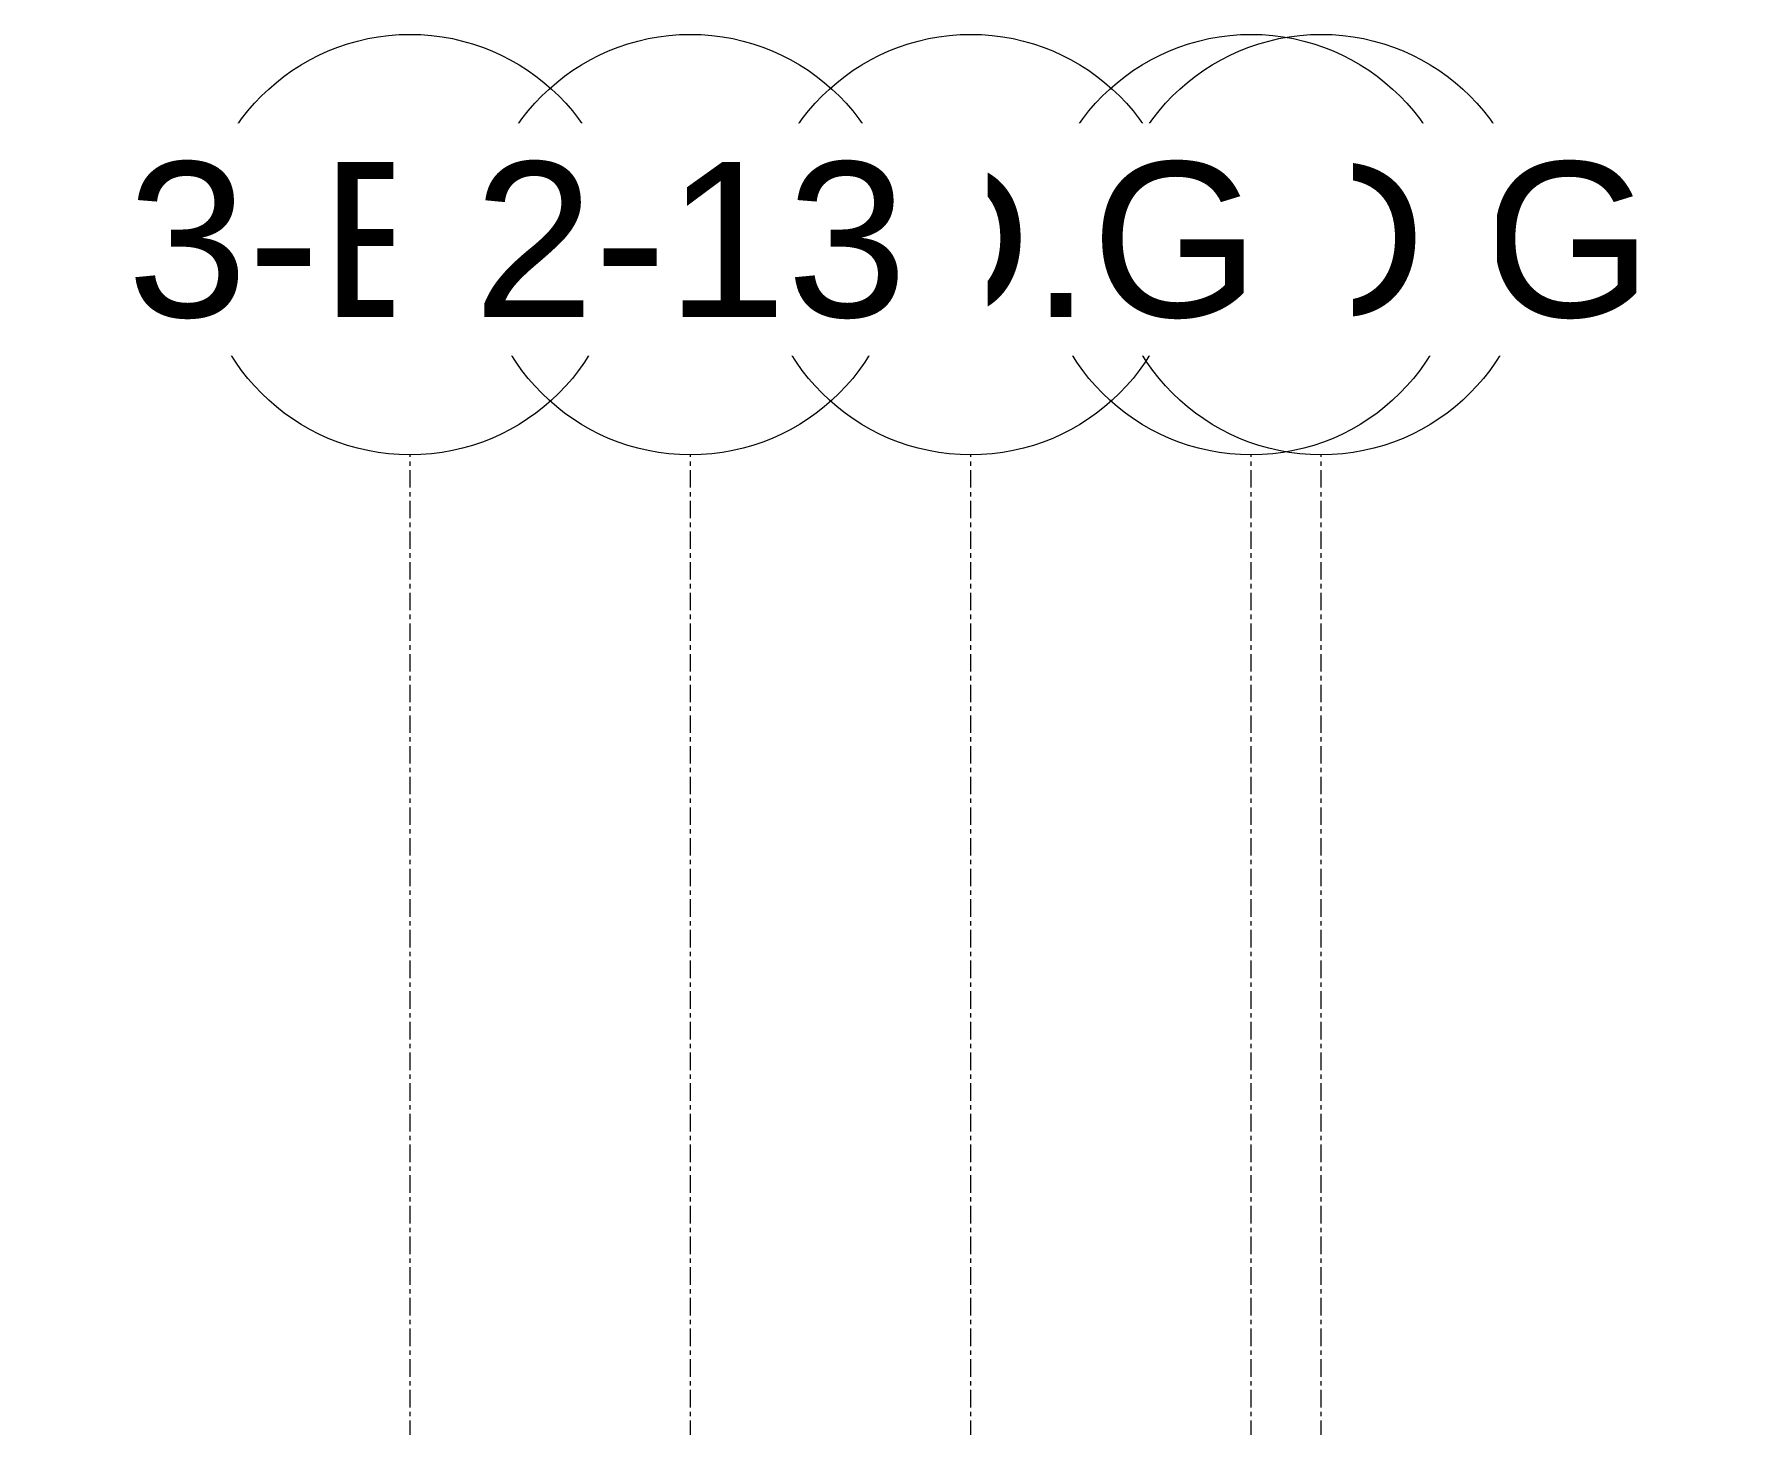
# Model space of a CAD drawing. Header units: inches. Extents: x 22713 to 23708, y -61 to 513.
# Drawn here: x 23405.09 to 23454.17, y 402.38 to 442.05 of the extents above; entities that cross this region are included whole.
import ezdxf

# ---------------------------------------------------------------- set-up
doc = ezdxf.new("R2010")
doc.units = ezdxf.units.IN
doc.header["$MEASUREMENT"] = 0
doc.linetypes.add('Grid Line 1_2_', pattern=[0.875, 0.5, -0.125, 0.125, -0.125])
doc.layers.add('S-GRID', color=1, linetype='Continuous', lineweight=9)
doc.layers.add('S-GRID-IDEN', color=1, linetype='Continuous', lineweight=9)
doc.styles.add('Arial_1', font='arial.ttf', dxfattribs={"height": 4.425898})

# ---------------------------------------------------------------- blocks, each defined once
blk = doc.blocks.new('Grid - Grid Head - Circle-14747-Section 13 - Callout 1')
at = {"layer": 'S-GRID-IDEN'}
blk.add_circle((-22807.39, 436.051), 6, dxfattribs=at)

msp = doc.modelspace()

# ---------------------------------------------------------------- linework, layer by layer
at = {"layer": 'S-GRID', "linetype": 'Grid Line 1_2_'}
for p, q in [((23415.808, -54.759), (23415.808, 430.051)), ((23423.808, -54.759), (23423.808, 430.051)), ((23423.808, -54.759), (23423.808, 430.051)), ((23431.808, -54.759), (23431.808, 430.051)), ((23431.808, -54.759), (23431.808, 430.051)), ((23439.808, -54.759), (23439.808, 430.051)), ((23441.808, -54.759), (23441.808, 430.051))]:
    msp.add_line(p, q, dxfattribs=at)

# ---------------------------------------------------------------- block references
at = {"layer": 'S-GRID-IDEN'}
msp.add_blockref('Grid - Grid Head - Circle-14747-Section 13 - Callout 1', (46223.198, 0), dxfattribs=at)

# ---------------------------------------------------------------- next in the draw order: texts
at = {"layer": 'S-GRID-IDEN', "insert": (23415.807, 438.41), "char_height": 4.4259, "width": 19.224, "attachment_point": 2, "line_spacing_factor": 0.938532, "style": 'Arial_1', "bg_fill": 3, "box_fill_scale": 1.25, "bg_fill_color": 0, "bg_fill_transparency": 0}
msp.add_mtext('3-E.G', dxfattribs=at)

# ---------------------------------------------------------------- next in the draw order: block references
at = {"layer": 'S-GRID-IDEN'}
msp.add_blockref('Grid - Grid Head - Circle-14747-Section 13 - Callout 1', (46231.198, 0), dxfattribs=at)

# ---------------------------------------------------------------- next in the draw order: texts
at = {"layer": 'S-GRID-IDEN', "insert": (23423.807, 438.41), "char_height": 4.4259, "width": 11.448, "attachment_point": 2, "line_spacing_factor": 0.938532, "style": 'Arial_1', "bg_fill": 3, "box_fill_scale": 1.25, "bg_fill_color": 0, "bg_fill_transparency": 0}
msp.add_mtext('3-E', dxfattribs=at)

# ---------------------------------------------------------------- next in the draw order: block references
at = {"layer": 'S-GRID-IDEN'}
msp.add_blockref('Grid - Grid Head - Circle-14747-Section 13 - Callout 1', (46239.198, 0), dxfattribs=at)

# ---------------------------------------------------------------- next in the draw order: texts
at = {"layer": 'S-GRID-IDEN', "insert": (23431.807, 438.41), "char_height": 4.4259, "width": 14.742, "attachment_point": 2, "line_spacing_factor": 0.938532, "style": 'Arial_1', "bg_fill": 3, "box_fill_scale": 1.25, "bg_fill_color": 0, "bg_fill_transparency": 0}
msp.add_mtext('1-13', dxfattribs=at)

# ---------------------------------------------------------------- next in the draw order: block references
at = {"layer": 'S-GRID-IDEN'}
msp.add_blockref('Grid - Grid Head - Circle-14747-Section 13 - Callout 1', (46249.198, 0), dxfattribs=at)

# ---------------------------------------------------------------- next in the draw order: texts
at = {"layer": 'S-GRID-IDEN', "insert": (23441.807, 438.41), "char_height": 4.4259, "width": 22.518, "attachment_point": 2, "line_spacing_factor": 0.938532, "style": 'Arial_1', "bg_fill": 3, "box_fill_scale": 1.25, "bg_fill_color": 0, "bg_fill_transparency": 0}
msp.add_mtext('1-13.G', dxfattribs=at)

# ---------------------------------------------------------------- next in the draw order: block references
at = {"layer": 'S-GRID-IDEN'}
msp.add_blockref('Grid - Grid Head - Circle-14747-Section 13 - Callout 1', (46247.198, 0), dxfattribs=at)

# ---------------------------------------------------------------- next in the draw order: texts
at = {"layer": 'S-GRID-IDEN', "insert": (23439.807, 438.41), "char_height": 4.4259, "width": 11.826, "attachment_point": 2, "line_spacing_factor": 0.938532, "style": 'Arial_1', "bg_fill": 3, "box_fill_scale": 1.25, "bg_fill_color": 0, "bg_fill_transparency": 0}
msp.add_mtext('3-D', dxfattribs=at)

# ---------------------------------------------------------------- next in the draw order: block references
at = {"layer": 'S-GRID-IDEN'}
msp.add_blockref('Grid - Grid Head - Circle-14747-Section 13 - Callout 1', (46239.198, 0), dxfattribs=at)

# ---------------------------------------------------------------- next in the draw order: texts
at = {"layer": 'S-GRID-IDEN', "insert": (23431.807, 438.41), "char_height": 4.4259, "width": 19.602, "attachment_point": 2, "line_spacing_factor": 0.938532, "style": 'Arial_1', "bg_fill": 3, "box_fill_scale": 1.25, "bg_fill_color": 0, "bg_fill_transparency": 0}
msp.add_mtext('3-D.G', dxfattribs=at)

# ---------------------------------------------------------------- next in the draw order: block references
at = {"layer": 'S-GRID-IDEN'}
msp.add_blockref('Grid - Grid Head - Circle-14747-Section 13 - Callout 1', (46231.198, 0), dxfattribs=at)

# ---------------------------------------------------------------- next in the draw order: texts
at = {"layer": 'S-GRID-IDEN', "insert": (23423.807, 438.41), "char_height": 4.4259, "width": 14.742, "attachment_point": 2, "line_spacing_factor": 0.938532, "style": 'Arial_1', "bg_fill": 3, "box_fill_scale": 1.25, "bg_fill_color": 0, "bg_fill_transparency": 0}
msp.add_mtext('2-13', dxfattribs=at)

doc.saveas('drawing.dxf')
